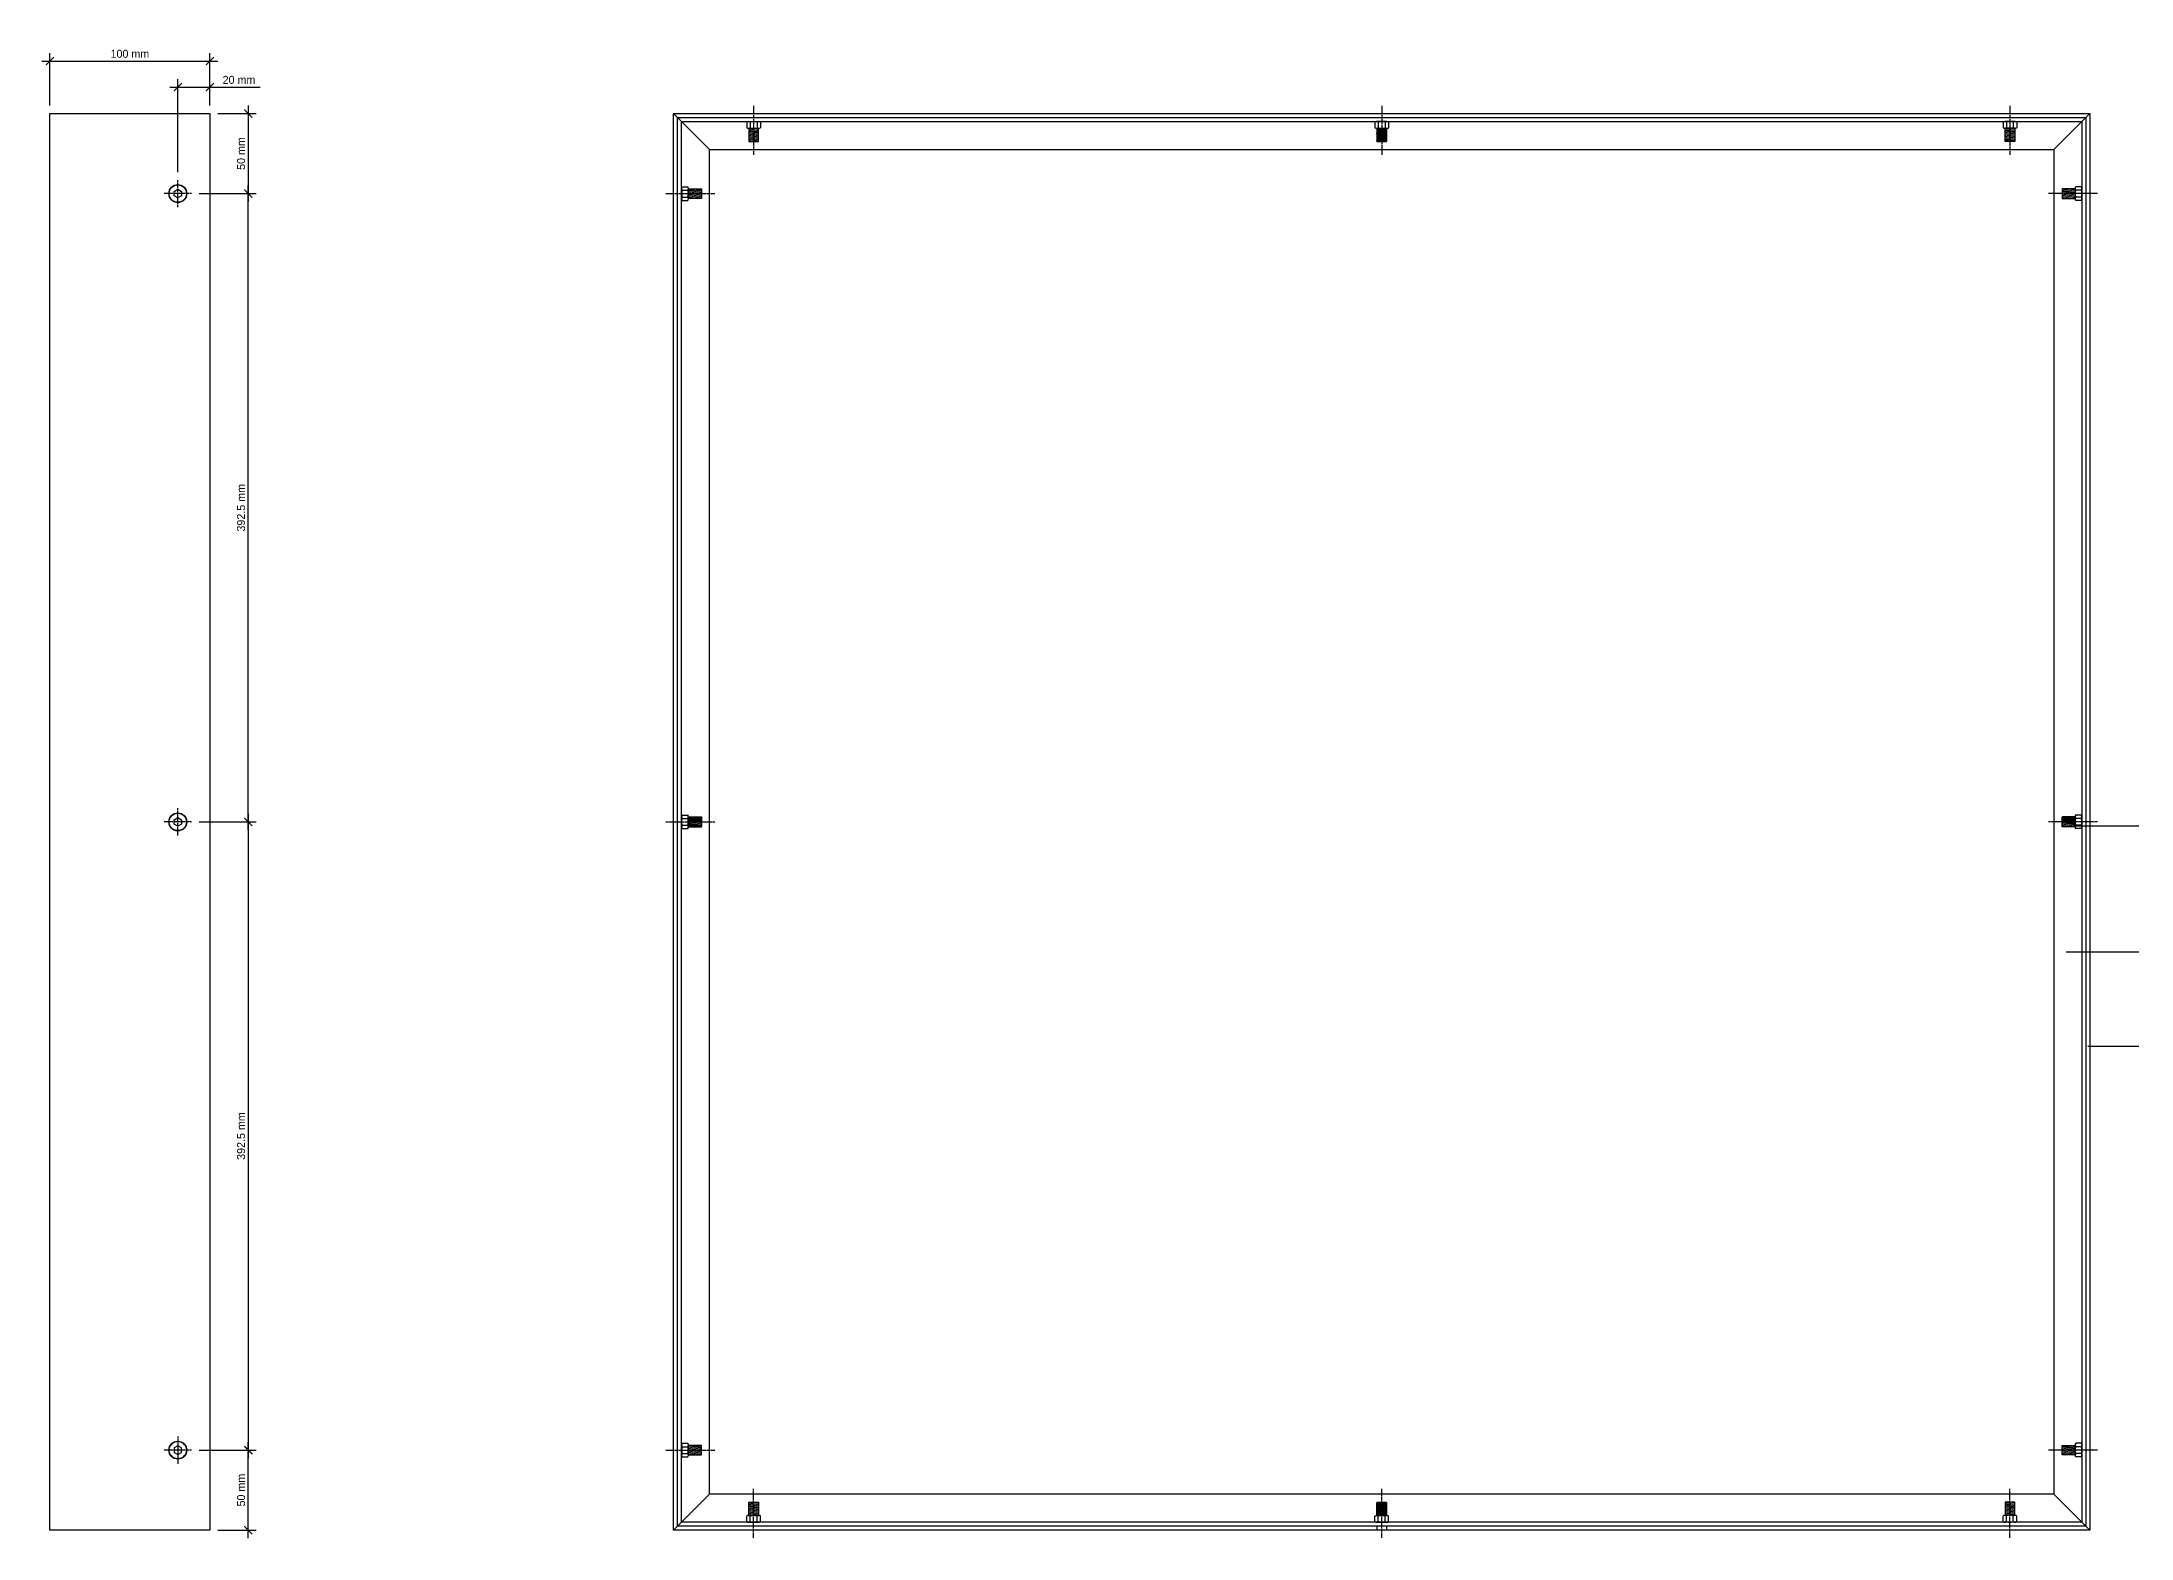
# Model space of a CAD drawing. Header units: millimetres. Extents: x 1386 to 8252, y -7259 to -4289.
# Drawn here: x 3541 to 4846, y -6431 to -5496 of the extents above; entities that cross this region are included whole.
import ezdxf

# ---------------------------------------------------------------- set-up
doc = ezdxf.new("R2010")
doc.units = ezdxf.units.MM
doc.linetypes.add('CENTER', pattern=[2, 1.25, -0.25, 0.25, -0.25])
for name, color, linetype in [('behind', 252, 'Continuous'), ('dims', 7, 'Continuous'), ('Frame', 20, 'Continuous'), ('Frame Bracket', 30, 'Continuous'), ('Frame nut & bolt', 210, 'Continuous')]:
    doc.layers.add(name, color=color, linetype=linetype)
doc.styles.add('ATTR', font='romans.shx', dxfattribs={"width": 0.8, "height": 0.01203})
doc.dimstyles.new('Architectural-Metric', dxfattribs={"dimtxt": 3, "dimasz": 3, "dimexe": 3, "dimexo": 1.5, "dimgap": 2, "dimtad": 1, "dimzin": 3, "dimdsep": 46, "dimtxsty": 'Standard', "dimblk": 'ARCHTICK', "dimcen": 3, "dimdle": 3, "dimazin": 2, "dimtfac": 1, "dimtofl": 0, "dimtmove": 0, "dimatfit": 3, "dimfxl": 1, "dimfrac": 1, "dimtolj": 1, "dimtzin": 0, "dimarcsym": 0})
pattern_1 = [(170, (4328.5517, -7051.4041), (-0.13783324, -0.78169115), [])]
pattern_2 = [(170, (397.6952, -1456.5091), (-0.13783324, -0.78169115), [])]

# ---------------------------------------------------------------- blocks, each defined once
blk = doc.blocks.new('_ArchTick')
at = {"color": 0, "linetype": 'ByBlock', "const_width": 0.15}
blk.add_lwpolyline([(-0.5, -0.5), (0.5, 0.5)], dxfattribs=at)
blk = doc.blocks.new('*D56')
at = {"layer": 'Defpoints', "color": 0, "transparency": 16777216}
for p in [(3645.9, -5540.6), (3634.3, -5590.6), (3669.9, -5590.6)]:
    blk.add_point(p, dxfattribs=at)
at = {"layer": 'dims', "color": 0, "lineweight": -2, "transparency": 16777216}
for p, q in [((3669.9, -5535.6), (3669.9, -5595.6)), ((3650.9, -5540.6), (3674.9, -5540.6)), ((3639.3, -5590.6), (3674.9, -5590.6))]:
    blk.add_line(p, q, dxfattribs=at)
at = {"layer": 'dims', "color": 0, "lineweight": -2, "transparency": 16777216, "xscale": 5, "yscale": 5, "zscale": 5}
for p, rotation in [((3669.9, -5540.6), 90), ((3669.9, -5590.6), 270)]:
    blk.add_blockref('_ArchTick', p, dxfattribs=dict(at, rotation=rotation))
at = {"layer": 'dims', "color": 0, "transparency": 16777216, "insert": (3665.4, -5565.6), "char_height": 5, "attachment_point": 5, "rotation": 90}
blk.add_mtext('\\A1;50 mm', dxfattribs=at)
blk = doc.blocks.new('*D39')
at = {"layer": 'Defpoints', "color": 0, "transparency": 16777216}
for p in [(3634.3, -5590.6), (3669.9, -5590.6), (3634.3, -5983.1)]:
    blk.add_point(p, dxfattribs=at)
at = {"layer": 'dims', "color": 0, "lineweight": -2, "transparency": 16777216}
for p, q in [((3669.9, -5988.1), (3669.9, -5585.6)), ((3639.3, -5590.6), (3674.9, -5590.6)), ((3639.3, -5983.1), (3674.9, -5983.1))]:
    blk.add_line(p, q, dxfattribs=at)
at = {"layer": 'dims', "color": 0, "lineweight": -2, "transparency": 16777216, "xscale": 5, "yscale": 5, "zscale": 5}
for p, rotation in [((3669.9, -5590.6), 90), ((3669.9, -5983.1), 270)]:
    blk.add_blockref('_ArchTick', p, dxfattribs=dict(at, rotation=rotation))
at = {"layer": 'dims', "color": 0, "transparency": 16777216, "insert": (3665.4, -5786.9), "char_height": 5, "attachment_point": 5, "rotation": 90}
blk.add_mtext('\\A1;392.5 mm', dxfattribs=at)
blk = doc.blocks.new('*D40')
at = {"layer": 'Defpoints', "color": 0, "transparency": 16777216}
for p in [(3634.3, -5983.1), (3634.3, -6375.6), (3669.9, -6375.6)]:
    blk.add_point(p, dxfattribs=at)
at = {"layer": 'dims', "color": 0, "lineweight": -2, "transparency": 16777216}
for p, q in [((3669.9, -5978.1), (3669.9, -6380.6)), ((3639.3, -5983.1), (3674.9, -5983.1)), ((3639.3, -6375.6), (3674.9, -6375.6))]:
    blk.add_line(p, q, dxfattribs=at)
at = {"layer": 'dims', "color": 0, "lineweight": -2, "transparency": 16777216, "xscale": 5, "yscale": 5, "zscale": 5}
for p, rotation in [((3669.9, -5983.1), 90), ((3669.9, -6375.6), 270)]:
    blk.add_blockref('_ArchTick', p, dxfattribs=dict(at, rotation=rotation))
at = {"layer": 'dims', "color": 0, "transparency": 16777216, "insert": (3665.4, -6179.4), "char_height": 5, "attachment_point": 5, "rotation": 90}
blk.add_mtext('\\A1;392.5 mm', dxfattribs=at)
blk = doc.blocks.new('*D41')
at = {"layer": 'Defpoints', "color": 0, "transparency": 16777216}
for p in [(3634.3, -6375.6), (3669.9, -6375.6), (3645.9, -6425.6)]:
    blk.add_point(p, dxfattribs=at)
at = {"layer": 'dims', "color": 0, "lineweight": -2, "transparency": 16777216}
for p, q in [((3669.9, -6430.6), (3669.9, -6370.6)), ((3639.3, -6375.6), (3674.9, -6375.6)), ((3650.9, -6425.6), (3674.9, -6425.6))]:
    blk.add_line(p, q, dxfattribs=at)
at = {"layer": 'dims', "color": 0, "lineweight": -2, "transparency": 16777216, "xscale": 5, "yscale": 5, "zscale": 5}
for p, rotation in [((3669.9, -6375.6), 90), ((3669.9, -6425.6), 270)]:
    blk.add_blockref('_ArchTick', p, dxfattribs=dict(at, rotation=rotation))
at = {"layer": 'dims', "color": 0, "transparency": 16777216, "insert": (3665.4, -6400.6), "char_height": 5, "attachment_point": 5, "rotation": 90}
blk.add_mtext('\\A1;50 mm', dxfattribs=at)
blk = doc.blocks.new('*D42')
at = {"layer": 'Defpoints', "color": 0, "transparency": 16777216}
for p in [(3645.9, -5524.1), (3645.9, -5540.6), (3625.9, -5582.2)]:
    blk.add_point(p, dxfattribs=at)
at = {"layer": 'dims', "color": 0, "lineweight": -2, "transparency": 16777216}
for p, q in [((3625.9, -5577.2), (3625.9, -5519.1)), ((3645.9, -5535.6), (3645.9, -5519.1)), ((3620.9, -5524.1), (3645.9, -5524.1)), ((3645.9, -5524.1), (3677.4, -5524.1))]:
    blk.add_line(p, q, dxfattribs=at)
at = {"layer": 'dims', "color": 0, "lineweight": -2, "transparency": 16777216, "xscale": 5, "yscale": 5, "zscale": 5, "rotation": 180}
blk.add_blockref('_ArchTick', (3625.9, -5524.1), dxfattribs=at)
at = {"layer": 'dims', "color": 0, "lineweight": -2, "transparency": 16777216, "xscale": 5, "yscale": 5, "zscale": 5}
blk.add_blockref('_ArchTick', (3645.9, -5524.1), dxfattribs=at)
at = {"layer": 'dims', "color": 0, "transparency": 16777216, "insert": (3664.1, -5519.6), "char_height": 5, "attachment_point": 5}
blk.add_mtext('\\A1;20 mm', dxfattribs=at)
blk = doc.blocks.new('*U31')
at = {"layer": 'Frame nut & bolt'}
h = blk.add_hatch(dxfattribs=at)
h.set_pattern_fill('LINE', color=256, scale=0.25, angle=170)
h.set_pattern_definition(pattern_2)
h.paths.add_polyline_path([(22.2, 1.3), (14, 1.3), (14, 4.3), (22.2, 4.3)])
h.paths.add_polyline_path([(22.2, 4.3), (14, 4.3), (14, 7.3), (22.2, 7.3)])
h.paths.add_polyline_path([(9.8, 4.3), (9.8, 4.3), (9.8, 4.3), (9.8, 4.3)], flags=9)
h = blk.add_hatch(dxfattribs=at)
h.set_pattern_fill('LINE', color=256, scale=0.25, angle=170)
h.set_pattern_definition(pattern_2)
h.paths.add_polyline_path([(872.4, 1.3), (880.6, 1.3), (880.6, 4.3), (872.4, 4.3)])
h.paths.add_polyline_path([(872.4, 4.3), (880.6, 4.3), (880.6, 7.3), (872.4, 7.3)])
h.paths.add_polyline_path([(884.8, 4.3), (884.8, 4.3), (884.8, 4.3), (884.8, 4.3)], flags=9)
at = {"layer": 'Frame nut & bolt', "linetype": 'Continuous'}
for p, q in [((9.8, 7.5, 0), (9.8, 1.1, 0)), ((10.1, 8.5, 0), (13.7, 8.5, 0)), ((10.1, 6.4, 0), (13.7, 6.4, 0)), ((10.1, 2.1, 0), (13.7, 2.1, 0)), ((10.1, 0, 0), (13.7, 0, 0)), ((14, 7.5, 0), (14, 1.1, 0)), ((880.6, 7.5, 0), (880.6, 1.1, 0)), ((884.5, 8.5, 0), (880.9, 8.5, 0)), ((884.5, 6.4, 0), (880.9, 6.4, 0)), ((884.5, 2.1, 0), (880.9, 2.1, 0)), ((884.5, 0, 0), (880.9, 0, 0)), ((884.8, 7.5, 0), (884.8, 1.1, 0))]:
    blk.add_line(p, q, dxfattribs=at)
at = {"layer": 'Frame nut & bolt', "linetype": 'CENTER', "elevation": 0}
for points in [[(0, 4.3), (30.6, 4.3)], [(894.6, 4.3), (864, 4.3)]]:
    blk.add_lwpolyline(points, dxfattribs=at)
at = {"layer": 'Frame nut & bolt', "linetype": 'Continuous', "elevation": 0}
for points in [[(14, 7.3), (22.2, 7.3), (22.2, 1.3), (14, 1.3)], [(880.6, 7.3), (872.4, 7.3), (872.4, 1.3), (880.6, 1.3)]]:
    blk.add_lwpolyline(points, dxfattribs=at)
at = {"layer": 'Frame nut & bolt', "linetype": 'Continuous'}
for centre, radius, start, end in [((11.8, 7.5, 0), 1.97, 147.1328, 212.8672), ((17.2, 4.3, 0), 7.39, 163.2213, 196.7787), ((11.8, 1.1, 0), 1.97, 147.1328, 212.8672), ((12, 7.5, 0), 1.97, 327.1328, 32.8672), ((6.6, 4.3, 0), 7.39, 343.2213, 16.7787), ((12, 1.1, 0), 1.97, 327.1328, 32.8672), ((882.6, 7.5, 0), 1.97, 147.1328, 212.8672), ((888, 4.3, 0), 7.39, 163.2213, 196.7787), ((882.6, 1.1, 0), 1.97, 147.1328, 212.8672), ((882.8, 7.5, 0), 1.97, 327.1328, 32.8672), ((877.4, 4.3, 0), 7.39, 343.2213, 16.7787), ((882.8, 1.1, 0), 1.97, 327.1328, 32.8672)]:
    blk.add_arc(centre, radius, start, end, dxfattribs=at)
blk = doc.blocks.new('*U32')
at = {"layer": 'behind', "color": 0, "linetype": 'ByBlock', "lineweight": -2}
for p, rotation in [((2301.1, -811.9, 0), 90.00000000000004), ((2292.6, 82.7, 0), 270.0000000000001), ((2744.1, -360.3, 0), 180)]:
    blk.add_blockref('*U31', p, dxfattribs=dict(at, rotation=rotation))
blk.add_blockref('*U31', (1849.5, -368.8, 0), dxfattribs=at)
blk = doc.blocks.new('*D51')
at = {"layer": 'Defpoints', "color": 0, "transparency": 16777216}
for p in [(3645.9, -5507.8), (3545.9, -5540.6), (3645.9, -5540.6)]:
    blk.add_point(p, dxfattribs=at)
at = {"layer": 'dims', "color": 0, "lineweight": -2, "transparency": 16777216}
for p, q in [((3540.9, -5507.8), (3650.9, -5507.8)), ((3545.9, -5535.6), (3545.9, -5502.8)), ((3645.9, -5535.6), (3645.9, -5502.8))]:
    blk.add_line(p, q, dxfattribs=at)
at = {"layer": 'dims', "color": 0, "lineweight": -2, "transparency": 16777216, "xscale": 5, "yscale": 5, "zscale": 5, "rotation": 180}
blk.add_blockref('_ArchTick', (3545.9, -5507.8), dxfattribs=at)
at = {"layer": 'dims', "color": 0, "lineweight": -2, "transparency": 16777216, "xscale": 5, "yscale": 5, "zscale": 5}
blk.add_blockref('_ArchTick', (3645.9, -5507.8), dxfattribs=at)
at = {"layer": 'dims', "color": 0, "transparency": 16777216, "insert": (3595.9, -5503.3), "char_height": 5, "attachment_point": 5}
blk.add_mtext('\\A1;100 mm', dxfattribs=at)

msp = doc.modelspace()

# ---------------------------------------------------------------- hatches: boundary and pattern name
at = {"layer": 'Frame nut & bolt'}
h = msp.add_hatch(dxfattribs=at)
h.set_pattern_fill('LINE', color=256, scale=0.25, angle=170)
h.set_pattern_definition(pattern_1)
h.paths.add_polyline_path([(3988.66, -5558.05), (3988.66, -5549.84), (3985.66, -5549.84), (3985.66, -5558.05)])
h.paths.add_polyline_path([(3985.66, -5558.05), (3985.66, -5549.84), (3982.66, -5549.84), (3982.66, -5558.05)])
h.paths.add_polyline_path([(3985.66, -5545.63), (3985.66, -5545.62), (3985.66, -5545.62), (3985.66, -5545.63)], flags=9)
h = msp.add_hatch(dxfattribs=at)
h.set_pattern_fill('LINE', color=256, scale=0.25, angle=170)
h.set_pattern_definition(pattern_1)
h.paths.add_polyline_path([(4767.66, -5558.05), (4767.66, -5549.84), (4770.66, -5549.84), (4770.66, -5558.05)])
h.paths.add_polyline_path([(4770.66, -5558.05), (4770.66, -5549.84), (4773.66, -5549.84), (4773.66, -5558.05)])
h.paths.add_polyline_path([(4770.66, -5545.63), (4770.66, -5545.62), (4770.65, -5545.62), (4770.65, -5545.63)], flags=9)
h = msp.add_hatch(dxfattribs=at)
h.set_pattern_fill('LINE', color=256, scale=0.25, angle=170)
h.set_pattern_definition(pattern_1)
h.paths.add_polyline_path([(3953.07, -5593.63), (3944.87, -5593.63), (3944.87, -5590.63), (3953.07, -5590.63)])
h.paths.add_polyline_path([(3953.07, -5590.63), (3944.87, -5590.63), (3944.87, -5587.63), (3953.07, -5587.63)])
h.paths.add_polyline_path([(3940.66, -5590.63), (3940.65, -5590.63), (3940.65, -5590.63), (3940.66, -5590.63)], flags=9)
h = msp.add_hatch(dxfattribs=at)
h.set_pattern_fill('LINE', color=256, scale=0.25, angle=170)
h.set_pattern_definition(pattern_1)
h.paths.add_polyline_path([(4803.24, -5593.63), (4811.44, -5593.63), (4811.44, -5590.63), (4803.24, -5590.63)])
h.paths.add_polyline_path([(4803.24, -5590.63), (4811.44, -5590.63), (4811.44, -5587.63), (4803.24, -5587.63)])
h.paths.add_polyline_path([(4815.66, -5590.63), (4815.67, -5590.63), (4815.67, -5590.63), (4815.66, -5590.63)], flags=9)
h = msp.add_hatch(dxfattribs=at)
h.set_pattern_fill('LINE', color=256, scale=0.25, angle=170)
h.set_pattern_definition(pattern_1)
h.paths.add_polyline_path([(3953.07, -6372.63), (3944.87, -6372.63), (3944.87, -6375.63), (3953.07, -6375.63)])
h.paths.add_polyline_path([(3953.07, -6375.63), (3944.87, -6375.63), (3944.87, -6378.63), (3953.07, -6378.63)])
h.paths.add_polyline_path([(3940.66, -6375.63), (3940.65, -6375.63), (3940.65, -6375.63), (3940.66, -6375.63)], flags=9)
h = msp.add_hatch(dxfattribs=at)
h.set_pattern_fill('LINE', color=256, scale=0.25, angle=170)
h.set_pattern_definition(pattern_1)
h.paths.add_polyline_path([(4803.24, -6372.63), (4811.44, -6372.63), (4811.44, -6375.63), (4803.24, -6375.63)])
h.paths.add_polyline_path([(4803.24, -6375.63), (4811.44, -6375.63), (4811.44, -6378.63), (4803.24, -6378.63)])
h.paths.add_polyline_path([(4815.66, -6375.63), (4815.67, -6375.63), (4815.67, -6375.63), (4815.66, -6375.63)], flags=9)
h = msp.add_hatch(dxfattribs=at)
h.set_pattern_fill('LINE', color=256, scale=0.25, angle=170)
h.set_pattern_definition(pattern_1)
h.paths.add_polyline_path([(3988.66, -6408.21), (3988.66, -6416.42), (3985.66, -6416.42), (3985.66, -6408.21)])
h.paths.add_polyline_path([(3985.66, -6408.21), (3985.66, -6416.42), (3982.66, -6416.42), (3982.66, -6408.21)])
h.paths.add_polyline_path([(3985.66, -6420.63), (3985.66, -6420.64), (3985.66, -6420.64), (3985.66, -6420.63)], flags=9)
h = msp.add_hatch(dxfattribs=at)
h.set_pattern_fill('LINE', color=256, scale=0.25, angle=170)
h.set_pattern_definition(pattern_1)
h.paths.add_polyline_path([(4767.66, -6408.21), (4767.66, -6416.42), (4770.66, -6416.42), (4770.66, -6408.21)])
h.paths.add_polyline_path([(4770.66, -6408.21), (4770.66, -6416.42), (4773.66, -6416.42), (4773.66, -6408.21)])
h.paths.add_polyline_path([(4770.66, -6420.63), (4770.66, -6420.64), (4770.65, -6420.64), (4770.65, -6420.63)], flags=9)

# ---------------------------------------------------------------- linework, layer by layer
at = {"layer": 'dims', "linetype": 'Continuous'}
for points in [[(4895.96, -5985.77), (4810.81, -5985.77)], [(4895.96, -6064.5), (4805.73, -6064.5)], [(4895.96, -6123.39), (4819.31, -6123.39)]]:
    msp.add_lwpolyline(points, dxfattribs=at)
at = {"layer": 'Frame'}
msp.add_lwpolyline([(3545.87, -6425.63), (3545.87, -6425.63), (3545.87, -5540.63), (3545.87, -5540.63), (3645.87, -5540.63), (3645.87, -6425.63)], close=True, dxfattribs=at)
at = {"layer": 'Frame', "ltscale": 20}
for points in [[(3935.66, -5540.63), (4820.66, -5540.63), (4820.66, -6425.63), (3935.66, -6425.63)], [(3938.16, -5543.13), (4818.16, -5543.13), (4818.16, -6423.13), (3938.16, -6423.13)], [(3938.16, -5543.13), (4818.16, -5543.13), (4818.16, -6423.13), (3938.16, -6423.13)], [(3938.16, -5543.13), (4818.16, -5543.13), (4818.16, -6423.13), (3938.16, -6423.13)]]:
    msp.add_lwpolyline(points, close=True, dxfattribs=at)
for points in [[(3938.16, -5543.13), (3935.66, -5540.63)], [(4818.16, -5543.13), (4820.66, -5540.63)], [(3938.16, -6423.13), (3935.66, -6425.63)], [(4375.16, -6423.13), (4375.16, -6425.63)], [(4381.16, -6423.13), (4381.16, -6425.63)], [(4818.16, -6423.13), (4820.66, -6425.63)]]:
    msp.add_lwpolyline(points, dxfattribs=at)
at = {"layer": 'Frame'}
for centre in [(3625.87, -5590.63), (3625.87, -5983.13), (3625.87, -6375.63)]:
    msp.add_circle(centre, 5.62, dxfattribs=at)
at = {"layer": 'Frame Bracket', "ltscale": 20}
for points in [[(3958.16, -5563.13), (3938.16, -5543.13)], [(4798.16, -5563.13), (4818.16, -5543.13)], [(3958.16, -6403.13), (3938.16, -6423.13)], [(4798.16, -6403.13), (4818.16, -6423.13)]]:
    msp.add_lwpolyline(points, dxfattribs=at)
for points in [[(3940.66, -5545.63), (4815.66, -5545.63), (4815.66, -6420.63), (3940.66, -6420.63)], [(3958.16, -5563.13), (4798.16, -5563.13), (4798.16, -6403.13), (3958.16, -6403.13)]]:
    msp.add_lwpolyline(points, close=True, dxfattribs=at)
at = {"layer": 'Frame nut & bolt', "linetype": 'Continuous'}
for p, q in [((3981.39, -5545.94), (3981.39, -5549.53)), ((3982.46, -5545.63), (3988.86, -5545.63)), ((3983.52, -5545.94), (3983.52, -5549.53)), ((3987.79, -5545.94), (3987.79, -5549.53)), ((3989.92, -5545.94), (3989.92, -5549.53)), ((4766.39, -5545.94), (4766.39, -5549.53)), ((4773.86, -5545.63), (4767.46, -5545.63)), ((4768.52, -5545.94), (4768.52, -5549.53)), ((4772.79, -5545.94), (4772.79, -5549.53)), ((4774.92, -5545.94), (4774.92, -5549.53)), ((3982.46, -5549.84), (3988.86, -5549.84)), ((4773.86, -5549.84), (4767.46, -5549.84)), ((3940.66, -5587.43), (3940.66, -5593.83)), ((3940.97, -5586.36), (3944.55, -5586.36)), ((3944.87, -5587.43), (3944.87, -5593.83)), ((4811.44, -5587.43), (4811.44, -5593.83)), ((4815.34, -5586.36), (4811.76, -5586.36)), ((4815.66, -5587.43), (4815.66, -5593.83)), ((3940.97, -5588.49), (3944.55, -5588.49)), ((3940.97, -5592.76), (3944.55, -5592.76)), ((3940.97, -5594.89), (3944.55, -5594.89)), ((4815.34, -5588.49), (4811.76, -5588.49)), ((4815.34, -5592.76), (4811.76, -5592.76)), ((4815.34, -5594.89), (4811.76, -5594.89)), ((3940.66, -6378.83), (3940.66, -6372.43)), ((3940.97, -6371.36), (3944.55, -6371.36)), ((3940.97, -6373.49), (3944.55, -6373.49)), ((3940.97, -6377.76), (3944.55, -6377.76)), ((3940.97, -6379.89), (3944.55, -6379.89)), ((3944.87, -6378.83), (3944.87, -6372.43)), ((4811.44, -6378.83), (4811.44, -6372.43)), ((4815.34, -6371.36), (4811.76, -6371.36)), ((4815.34, -6373.49), (4811.76, -6373.49)), ((4815.34, -6377.76), (4811.76, -6377.76)), ((4815.34, -6379.89), (4811.76, -6379.89)), ((4815.66, -6378.83), (4815.66, -6372.43)), ((3981.39, -6420.31), (3981.39, -6416.73)), ((3982.46, -6416.42), (3988.86, -6416.42)), ((3982.46, -6420.63), (3988.86, -6420.63)), ((3983.52, -6420.31), (3983.52, -6416.73)), ((3987.79, -6420.31), (3987.79, -6416.73)), ((3989.92, -6420.31), (3989.92, -6416.73)), ((4766.39, -6420.31), (4766.39, -6416.73)), ((4773.86, -6416.42), (4767.46, -6416.42)), ((4773.86, -6420.63), (4767.46, -6420.63)), ((4768.52, -6420.31), (4768.52, -6416.73)), ((4772.79, -6420.31), (4772.79, -6416.73)), ((4774.92, -6420.31), (4774.92, -6416.73))]:
    msp.add_line(p, q, dxfattribs=at)
at = {"layer": 'Frame nut & bolt', "linetype": 'CENTER'}
for points in [[(3985.66, -5535.83), (3985.66, -5566.44)], [(4770.66, -5535.83), (4770.66, -5566.44)], [(3625.87, -5599.09), (3625.87, -5582.16)], [(3634.33, -5590.63), (3617.41, -5590.63)], [(3930.86, -5590.63), (3961.47, -5590.63)], [(4825.46, -5590.63), (4794.84, -5590.63)], [(3625.87, -5991.59), (3625.87, -5974.66)], [(3634.33, -5983.13), (3617.41, -5983.13)], [(3625.87, -6367.16), (3625.87, -6384.09)], [(3634.33, -6375.63), (3617.41, -6375.63)], [(3930.86, -6375.63), (3961.47, -6375.63)], [(4825.46, -6375.63), (4794.84, -6375.63)], [(3985.66, -6430.43), (3985.66, -6399.81)], [(4770.66, -6430.43), (4770.66, -6399.81)]]:
    msp.add_lwpolyline(points, dxfattribs=at)
at = {"layer": 'Frame nut & bolt', "linetype": 'Continuous'}
for points in [[(3982.66, -5549.83), (3982.66, -5558.05), (3988.66, -5558.05), (3988.66, -5549.83)], [(4773.66, -5549.83), (4773.66, -5558.05), (4767.66, -5558.05), (4767.66, -5549.83)], [(3944.86, -5587.63), (3953.07, -5587.63), (3953.07, -5593.63), (3944.86, -5593.63)], [(4811.45, -5587.63), (4803.24, -5587.63), (4803.24, -5593.63), (4811.45, -5593.63)], [(3944.86, -6378.63), (3953.07, -6378.63), (3953.07, -6372.63), (3944.86, -6372.63)], [(4811.45, -6378.63), (4803.24, -6378.63), (4803.24, -6372.63), (4811.45, -6372.63)], [(3982.66, -6416.43), (3982.66, -6408.21), (3988.66, -6408.21), (3988.66, -6416.43)], [(4773.66, -6416.43), (4773.66, -6408.21), (4767.66, -6408.21), (4767.66, -6416.43)]]:
    msp.add_lwpolyline(points, dxfattribs=at)
at = {"layer": 'Frame nut & bolt'}
for points in [[(3625.87, -5587.91), (3628.23, -5589.27), (3628.23, -5591.99), (3625.87, -5593.35), (3623.51, -5591.99), (3623.51, -5589.27)], [(3625.87, -5980.41), (3628.23, -5981.77), (3628.23, -5984.49), (3625.87, -5985.85), (3623.51, -5984.49), (3623.51, -5981.77)], [(3625.87, -6378.35), (3628.23, -6376.99), (3628.23, -6374.27), (3625.87, -6372.91), (3623.51, -6374.27), (3623.51, -6376.99)]]:
    msp.add_lwpolyline(points, close=True, dxfattribs=at)
for centre in [(3625.87, -5590.63), (3625.87, -5983.13), (3625.87, -6375.63)]:
    msp.add_circle(centre, 5.42, dxfattribs=at)
at = {"layer": 'Frame nut & bolt', "linetype": 'Continuous'}
for centre, radius, start, end in [((3982.46, -5547.59), 1.97, 57.13278, 122.86722), ((3985.66, -5553.02), 7.39, 73.22135, 106.77865), ((3988.86, -5547.59), 1.97, 57.13278, 122.86722), ((4767.46, -5547.59), 1.97, 57.13278, 122.86722), ((4770.66, -5553.02), 7.39, 73.22135, 106.77865), ((4773.86, -5547.59), 1.97, 57.13278, 122.86722), ((3982.46, -5547.88), 1.97, 237.13278, 302.86722), ((3985.66, -5542.45), 7.39, 253.22135, 286.77865), ((3988.86, -5547.88), 1.97, 237.13278, 302.86722), ((4767.46, -5547.88), 1.97, 237.13278, 302.86722), ((4770.66, -5542.45), 7.39, 253.22135, 286.77865), ((4773.86, -5547.88), 1.97, 237.13278, 302.86722), ((3942.62, -5587.43), 1.97, 147.13278, 212.86722), ((3942.9, -5587.43), 1.97, 327.13278, 32.86722), ((4813.41, -5587.43), 1.97, 147.13278, 212.86722), ((4813.69, -5587.43), 1.97, 327.13278, 32.86722), ((3948.05, -5590.63), 7.39, 163.22135, 196.77865), ((3942.62, -5593.83), 1.97, 147.13278, 212.86722), ((3937.48, -5590.63), 7.39, 343.22135, 16.77865), ((3942.9, -5593.83), 1.97, 327.13278, 32.86722), ((4818.83, -5590.63), 7.39, 163.22135, 196.77865), ((4813.41, -5593.83), 1.97, 147.13278, 212.86722), ((4808.27, -5590.63), 7.39, 343.22135, 16.77865), ((4813.69, -5593.83), 1.97, 327.13278, 32.86722), ((3942.62, -6372.43), 1.97, 147.13278, 212.86722), ((3948.05, -6375.63), 7.39, 163.22135, 196.77865), ((3942.62, -6378.83), 1.97, 147.13278, 212.86722), ((3942.9, -6372.43), 1.97, 327.13278, 32.86722), ((3937.48, -6375.63), 7.39, 343.22135, 16.77865), ((3942.9, -6378.83), 1.97, 327.13278, 32.86722), ((4813.41, -6372.43), 1.97, 147.13278, 212.86722), ((4818.83, -6375.63), 7.39, 163.22135, 196.77865), ((4813.41, -6378.83), 1.97, 147.13278, 212.86722), ((4813.69, -6372.43), 1.97, 327.13278, 32.86722), ((4808.27, -6375.63), 7.39, 343.22135, 16.77865), ((4813.69, -6378.83), 1.97, 327.13278, 32.86722), ((3982.46, -6418.38), 1.97, 57.13278, 122.86722), ((3982.46, -6418.66), 1.97, 237.13278, 302.86722), ((3985.66, -6423.81), 7.39, 73.22135, 106.77865), ((3985.66, -6413.24), 7.39, 253.22135, 286.77865), ((3988.86, -6418.38), 1.97, 57.13278, 122.86722), ((3988.86, -6418.66), 1.97, 237.13278, 302.86722), ((4767.46, -6418.38), 1.97, 57.13278, 122.86722), ((4767.46, -6418.66), 1.97, 237.13278, 302.86722), ((4770.66, -6423.81), 7.39, 73.22135, 106.77865), ((4770.66, -6413.24), 7.39, 253.22135, 286.77865), ((4773.86, -6418.38), 1.97, 57.13278, 122.86722), ((4773.86, -6418.66), 1.97, 237.13278, 302.86722)]:
    msp.add_arc(centre, radius, start, end, dxfattribs=at)

# ---------------------------------------------------------------- block references
at = {"layer": 'behind'}
msp.add_blockref('*U32', (2081.31, -5618.56), dxfattribs=at)

# ---------------------------------------------------------------- texts
at = {"layer": 'Frame nut & bolt', "style": 'ATTR', "text_generation_flag": 4, "width": 0.8, "flags": 9}
for p, rotation in [((3985.66, -5545.63), 270), ((4770.66, -5545.63), 270), ((3940.66, -5590.63), 180), ((4815.66, -5590.63), 180), ((3940.66, -5983.13), 180), ((4815.66, -5983.13), 180), ((3940.66, -6375.63), 180), ((4815.66, -6375.63), 180), ((3985.66, -6420.63), 270), ((4770.66, -6420.63), 270)]:
    msp.add_attdef('ESTCODE', p, '', height=0.00221, rotation=rotation, dxfattribs=at)

# ---------------------------------------------------------------- dimensions: what is measured, and where the dimension line sits
at = {"layer": 'dims'}
for base, p1, picture, middle in [((3645.87, -5507.75), (3545.87, -5540.63), '*D51', (3595.87, -5503.25)), ((3645.87, -5524.1), (3625.87, -5582.16), '*D42', (3664.12, -5519.6))]:
    dim = msp.add_linear_dim(base=base, p1=p1, p2=(3645.87, -5540.63), dimstyle='Architectural-Metric', override={"dimtxt": 5, "dimasz": 5, "dimexe": 5, "dimexo": 5, "dimdec": 1, "dimzin": 11, "dimpost": ' mm', "dimdle": 5}, dxfattribs=at)
    dim.commit()
    dim.dimension.update_dxf_attribs({"geometry": picture, "text_midpoint": middle})
for base, p1, p2, angle, picture, middle in [((3669.93, -5590.63), (3645.87, -5540.63), (3634.33, -5590.63), 270, '*D56', (3665.43, -5565.63)), ((3669.93, -5590.63), (3634.33, -5983.13), (3634.33, -5590.63), 90, '*D39', (3665.43, -5786.88)), ((3669.93, -6375.63), (3634.33, -5983.13), (3634.33, -6375.63), 270, '*D40', (3665.43, -6179.38)), ((3669.93, -6375.63), (3645.87, -6425.63), (3634.33, -6375.63), 90, '*D41', (3665.43, -6400.63))]:
    dim = msp.add_linear_dim(base=base, p1=p1, p2=p2, angle=angle, dimstyle='Architectural-Metric', override={"dimtxt": 5, "dimasz": 5, "dimexe": 5, "dimexo": 5, "dimdec": 1, "dimzin": 11, "dimpost": ' mm', "dimdle": 5}, dxfattribs=at)
    dim.commit()
    dim.dimension.update_dxf_attribs({"geometry": picture, "text_midpoint": middle})

doc.saveas('drawing.dxf')
